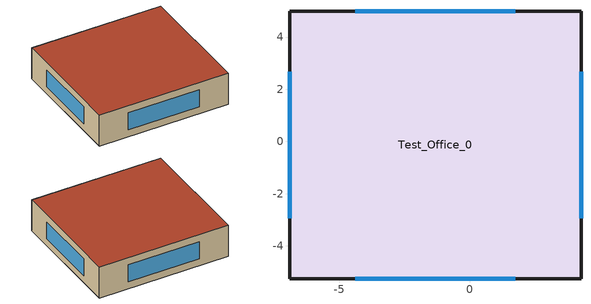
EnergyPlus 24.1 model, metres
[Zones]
Test_Office_0
 floor ground (Interior Floor): 4.26,-5.26 -6.91,-5.26 -6.91,4.99 4.26,4.99 z0
 wall outside (Exterior Wall): -6.91,-5.26 4.26,-5.26 4.26,4.99 -6.91,4.99 -6.91,-5.26 z0:2.81
 window (Exterior Window): -4.39,-5.26 1.73,-5.26 / 4.26,-2.95 4.26,2.67 / 1.73,4.99 -4.39,4.99 / -6.91,2.67 -6.91,-2.95 z0.64:2.17
 roof outside (Exterior Roof): -6.91,4.99 -6.91,-5.26 4.26,-5.26 4.26,4.99 z2.81
[Building]
Building 1: North Axis {deg}=0; Terrain=City; Solar Distribution=FullInteriorAndExteriorWithReflections
[Site:Location]
Shanghai: Latitude {deg}=31.4; Longitude {deg}=121.45; Time Zone {hr}=8; Elevation {m}=5.5
[SizingPeriod:DesignDay] Day of Month=21; Dry-Bulb Temperature Range Modifier Type=DefaultMultipliers; Barometric Pressure {Pa}=101289; Rain Indicator=No; Snow Indicator=No; Daylight Saving Time Indicator=No; Begin Environment Reset Mode=FullResetAtBeginEnvironment
Name | Month | Day Type | Maximum Dry-Bulb Temperature {C} | Daily Dry-Bulb Temperature Range {deltaC} | Humidity Condition Type | Wetbulb or DewPoint at Maximum Dry-Bulb {C} | Wind Speed {m/s} | Wind Direction {deg} | Solar Model Indicator | ASHRAE Clear Sky Optical Depth for Beam Irradiance (taub) | ASHRAE Clear Sky Optical Depth for Diffuse Irradiance (taud) | Enthalpy at Maximum Dry-Bulb {J/kg} | Sky Clearness
New York Laguardia Arpt Ann Clg .4% Condns DB=>MWB | 7 | SummerDesignDay | 33.5 | 7.7 | Wetbulb | 23.5 | 5.6 | 270 | ASHRAETau | 0.532 | 1.821
New York Laguardia Arpt Ann Clg .4% Condns DP=>MDB | 7 | SummerDesignDay | 27.2 | 7.7 | Dewpoint | 23.5 | 5.6 | 270 | ASHRAETau | 0.532 | 1.821
New York Laguardia Arpt Ann Clg .4% Condns Enth=>MDB | 7 | SummerDesignDay | 30.8 | 7.7 | Enthalpy |  | 5.6 | 270 | ASHRAETau | 0.532 | 1.821 | 76200
New York Laguardia Arpt Ann Clg .4% Condns WB=>MDB | 7 | SummerDesignDay | 30.7 | 7.7 | Wetbulb | 25.1 | 5.6 | 270 | ASHRAETau | 0.532 | 1.821
New York Laguardia Arpt Ann Htg 99.6% Condns DB | 1 | WinterDesignDay | -10.8 | 0 | Wetbulb | -10.8 | 7.5 | 320 | ASHRAEClearSky |  |  |  | 0
New York Laguardia Arpt Ann Htg Wind 99.6% Condns WS=>MCDB | 1 | WinterDesignDay | 0 | 0 | Wetbulb | 0 | 14.4 | 320 | ASHRAEClearSky |  |  |  | 0
New York Laguardia Arpt Ann Hum_n 99.6% Condns DP=>MCDB | 1 | WinterDesignDay | -9.3 | 0 | Dewpoint | -20.1 | 7.5 | 320 | ASHRAEClearSky |  |  |  | 0
[Material] Thermal Absorptance=0.9
Name | Roughness | Thickness {m} | Conductivity {W/m-K} | Density {kg/m3} | Specific Heat {J/kg-K} | Solar Absorptance | Visible Absorptance
F16 Acoustic tile | MediumSmooth | 0.0191 | 0.06 | 368 | 590 | 0.3 | 0.3
G01a 19mm gypsum board | MediumSmooth | 0.019 | 0.16 | 800 | 1090 | 0.4 | 0.4
I02 50mm insulation board | MediumRough | 0.0508 | 0.03 | 43 | 1210 | 0.7 | 0.7
M01 100mm brick | MediumRough | 0.1016 | 0.89 | 1920 | 790 | 0.7 | 0.7
M11 100mm lightweight concrete | MediumRough | 0.1016 | 0.53 | 1280 | 840 | 0.5 | 0.5
M15 200mm heavyweight concrete | MediumRough | 0.2032 | 1.95 | 2240 | 900 | 0.7 | 0.7
[Material:AirGap]
Name | Thermal Resistance {m2-K/W}
Material Air Gap 1 | 0.18
Material Air Gap 2 | 0.15
[WindowMaterial:Gas]
Air 13mm: Gas Type=Air; Thickness {m}=0.0127
[WindowMaterial:Glazing]
Clear 3mm: Optical Data Type=SpectralAverage; Thickness {m}=0.003; Solar Transmittance at Normal Incidence=0.837; Front Side Solar Reflectance at Normal Incidence=0.075; Back Side Solar Reflectance at Normal Incidence=0; Visible Transmittance at Normal Incidence=0.898; Front Side Visible Reflectance at Normal Incidence=0.081; Back Side Visible Reflectance at Normal Incidence=0; Infrared Transmittance at Normal Incidence=0; Front Side Infrared Hemispherical Emissivity=0.84; Back Side Infrared Hemispherical Emissivity=0.84; Conductivity {W/m-K}=0.9; Dirt Correction Factor for Solar and Visible Transmittance=1
[Construction]
Exterior Roof: M11 100mm lightweight concrete, Material Air Gap 1, F16 Acoustic tile
Exterior Wall: M01 100mm brick, M15 200mm heavyweight concrete, I02 50mm insulation board, Material Air Gap 2, G01a 19mm gypsum board
Exterior Window: Clear 3mm, Air 13mm, Clear 3mm
Interior Floor: F16 Acoustic tile, Material Air Gap 1, M11 100mm lightweight concrete
[Zone]
Test_Office_0: Multiplier=1; Part of Total Floor Area=Yes
[Space]
Test_Office_0_space: Zone=Test_Office_0; Space Type=Office:OpenOffice:Test_Office_0
[SpaceList]
Office:OpenOffice:Test_Office_0: Test_Office_0_space
[Lights]
Office:OpenOffice:Test_Office_0_LightsObject: Zone or ZoneList or Space or SpaceList=Office:OpenOffice:Test_Office_0; Schedule=Office Bldg Light; Design Level Calculation Method=Watts/Area; Watts per Floor Area {W/m2}=11.8404; Fraction Replaceable=1
[People]
Office:OpenOffice:Test_Office_0_PeopleObject: Zone or ZoneList or Space or SpaceList=Office:OpenOffice:Test_Office_0; Number of People Schedule=Medium Office Bldg Occ; Number of People Calculation Method=People/Area; People per Floor Area {person/m2}=0.0565108; Fraction Radiant=0.3; Activity Level Schedule=Medium Office Activity
[ElectricEquipment]
Test_Office_0_ElectricEquipmentObject: Zone or ZoneList or Space or SpaceList=Office:OpenOffice:Test_Office_0; Schedule=Medium Office Bldg Equip; Design Level Calculation Method=Watts/Area; Watts per Floor Area {W/m2}=7.64241
[ZoneInfiltration:DesignFlowRate]
Space Infiltration Design Flow Rate 1: Zone or ZoneList or Space or SpaceList=Office:OpenOffice:Test_Office_0; Schedule=Medium Office Infil Quarter On; Design Flow Rate Calculation Method=Flow/Area; Flow Rate per Floor Area {m3/s-m2}=0.000226568
[ZoneControl:Thermostat]
Test_Office_0 Thermostat: Zone or ZoneList=Test_Office_0; Control Type Schedule=Test_Office_0 Thermostat Schedule; Control 1=dualSetPtThermostatTest_Office_0; Temperature Difference Between Cutout And Setpoint {deltaC}=0
[ThermostatSetpoint:DualSetpoint]
dualSetPtThermostatTest_Office_0: Heating Setpoint Temperature Schedule=Medium Office HtgSetp; Cooling Setpoint Temperature Schedule=Medium Office ClgSetp
[ZoneHVAC:TerminalUnit:VariableRefrigerantFlow]
VRF Zone Terminal: Terminal Unit Availability Schedule=Always On Discrete hvac_library; Cooling Supply Air Flow Rate {m3/s}=Autosize; No Cooling Supply Air Flow Rate {m3/s}=Autosize; Heating Supply Air Flow Rate {m3/s}=Autosize; No Heating Supply Air Flow Rate {m3/s}=Autosize; Cooling Outdoor Air Flow Rate {m3/s}=Autosize; Heating Outdoor Air Flow Rate {m3/s}=Autosize; No Load Outdoor Air Flow Rate {m3/s}=Autosize; Supply Air Fan Operating Mode Schedule=Always On Discrete hvac_library; Supply Air Fan Placement=DrawThrough; Supply Air Fan Object=VRF Zone Terminal Fan; Outside Air Mixer Object=VRF Zone Terminal OA Mixer; Cooling Coil Object=VRF Zone Terminal Cooling Coil; Heating Coil Object=VRF Zone Terminal Heating Coil; Zone Terminal Unit On Parasitic Electric Energy Use {W}=30; Zone Terminal Unit Off Parasitic Electric Energy Use {W}=20; Rated Heating Capacity Sizing Ratio {W/W}=1; Maximum Supply Air Temperature from Supplemental Heater {C}=Autosize; Maximum Outdoor Dry-Bulb Temperature for Supplemental Heater Operation {C}=21
[Coil:Cooling:DX:VariableRefrigerantFlow]
VRF Zone Terminal Cooling Coil: Availability Schedule=Always On Discrete hvac_library; Gross Rated Total Cooling Capacity {W}=Autosize; Gross Rated Sensible Heat Ratio=Autosize; Rated Air Flow Rate {m3/s}=Autosize; Cooling Capacity Ratio Modifier Function of Temperature Curve=VRFTUCoolCapFT; Cooling Capacity Modifier Curve Function of Flow Fraction=VRFACCoolCapFFF
[Coil:Heating:DX:VariableRefrigerantFlow]
VRF Zone Terminal Heating Coil: Availability Schedule=Always On Discrete hvac_library; Gross Rated Heating Capacity {W}=Autosize; Rated Air Flow Rate {m3/s}=Autosize; Heating Capacity Ratio Modifier Function of Temperature Curve=Coil Heating DX Variable Refrigerant Flow 1 VRFTUHeatCAPFT; Heating Capacity Modifier Function of Flow Fraction Curve=Coil Heating DX Variable Refrigerant Flow 1 VRFACCoolCapFFF
[Fan:OnOff]
VRF Zone Terminal Fan: Availability Schedule=Always On Discrete hvac_library; Fan Total Efficiency=0.6; Pressure Rise {Pa}=300; Maximum Flow Rate {m3/s}=Autosize; Motor Efficiency=0.8; Motor In Airstream Fraction=1; Fan Power Ratio Function of Speed Ratio Curve=Fan On Off Power Curve 19; Fan Efficiency Ratio Function of Speed Ratio Curve=Fan On Off Efficiency Curve 6
[Zone equipment]
Test_Office_0: VRF Zone Terminal
[Sizing:Zone]
Test_Office_0: Zone Cooling Design Supply Air Temperature Input Method=SupplyAirTemperature; Zone Cooling Design Supply Air Temperature {C}=14; Zone Cooling Design Supply Air Temperature Difference {deltaC}=11.11; Zone Heating Design Supply Air Temperature Input Method=SupplyAirTemperature; Zone Heating Design Supply Air Temperature {C}=40; Zone Heating Design Supply Air Temperature Difference {deltaC}=11.11; Zone Cooling Design Supply Air Humidity Ratio {kgWater/kgDryAir}=0.0085; Zone Heating Design Supply Air Humidity Ratio {kgWater/kgDryAir}=0.008; Design Specification Outdoor Air Object=Test_Office_0 DSOA Space List; Cooling Design Air Flow Method=DesignDay; Cooling Design Air Flow Rate {m3/s}=0; Cooling Minimum Air Flow per Zone Floor Area {m3/s-m2}=0.000762; Cooling Minimum Air Flow {m3/s}=0; Cooling Minimum Air Flow Fraction=0; Heating Design Air Flow Method=DesignDay; Heating Design Air Flow Rate {m3/s}=0; Heating Maximum Air Flow per Zone Floor Area {m3/s-m2}=0.002032; Heating Maximum Air Flow {m3/s}=0.141576; Heating Maximum Air Flow Fraction=0.3; Account for Dedicated Outdoor Air System=No; Zone Load Sizing Method=Sensible Load Only No Latent Load; Zone Latent Cooling Design Supply Air Humidity Ratio Input Method=HumidityRatioDifference; Zone Cooling Design Supply Air Humidity Ratio Difference {kgWater/kgDryAir}=0.005; Zone Latent Heating Design Supply Air Humidity Ratio Input Method=HumidityRatioDifference; Zone Humidification Design Supply Air Humidity Ratio Difference {kgWater/kgDryAir}=0.005
[DesignSpecification:OutdoorAir]
Test_Office_0_DSOA: Outdoor Air Method=Sum; Outdoor Air Flow per Person {m3/s-person}=0.0023595; Outdoor Air Flow per Zone Floor Area {m3/s-m2}=0.000304801; Outdoor Air Flow per Zone {m3/s}=0; Outdoor Air Flow Air Changes per Hour {1/hr}=0
[DesignSpecification:OutdoorAir:SpaceList]
Test_Office_0 DSOA Space List: Space Name 1=Test_Office_0_space; Space Design Specification Outdoor Air Object Name 1=Test_Office_0_DSOA
[AirConditioner:VariableRefrigerantFlow]
VRF System: Availability Schedule=Always On Discrete hvac_library; Gross Rated Total Cooling Capacity {W}=Autosize; Gross Rated Cooling COP {W/W}=3.3; Minimum Condenser Inlet Node Temperature in Cooling Mode {C}=-5; Maximum Condenser Inlet Node Temperature in Cooling Mode {C}=43; Cooling Capacity Ratio Modifier Function of Low Temperature Curve=VRF System VRFCoolCapFT; Cooling Capacity Ratio Boundary Curve=VRF System VRFCoolCapFTBoundary; Cooling Capacity Ratio Modifier Function of High Temperature Curve=VRF System VRFCoolCapFTHi; Cooling Energy Input Ratio Modifier Function of Low Temperature Curve=VRF System VRFCoolEIRFT; Cooling Energy Input Ratio Boundary Curve=VRF System VRFCoolEIRFTBoundary; Cooling Energy Input Ratio Modifier Function of High Temperature Curve=VRF System VRFCoolEIRFTHi; Cooling Energy Input Ratio Modifier Function of Low Part-Load Ratio Curve=VRF System CoolingEIRLowPLR; Cooling Energy Input Ratio Modifier Function of High Part-Load Ratio Curve=VRF System CoolingEIRHiPLR; Cooling Combination Ratio Correction Factor Curve=VRF System CoolingCombRatio; Cooling Part-Load Fraction Correlation Curve=VRF System VRFCPLFFPLR; Gross Rated Heating Capacity {W}=Autosize; Rated Heating Capacity Sizing Ratio {W/W}=1; Gross Rated Heating COP {W/W}=3.5; Minimum Condenser Inlet Node Temperature in Heating Mode {C}=-20; Maximum Condenser Inlet Node Temperature in Heating Mode {C}=30; Heating Capacity Ratio Modifier Function of Low Temperature Curve=VRF System VRFHeatCapFT; Heating Capacity Ratio Boundary Curve=VRF System VRFHeatCapFTBoundary; Heating Capacity Ratio Modifier Function of High Temperature Curve=VRF System VRFHeatCapFTHi; Heating Energy Input Ratio Modifier Function of Low Temperature Curve=VRF System VRFHeatEIRFT; Heating Energy Input Ratio Boundary Curve=VRF System VRFHeatEIRFTBoundary; Heating Energy Input Ratio Modifier Function of High Temperature Curve=VRF System VRFHeatEIRFTHi; Heating Performance Curve Outdoor Temperature Type=WetBulbTemperature; Heating Energy Input Ratio Modifier Function of Low Part-Load Ratio Curve=VRF System HeatingEIRLowPLR; Heating Energy Input Ratio Modifier Function of High Part-Load Ratio Curve=VRF System HeatingEIRHiPLR; Heating Combination Ratio Correction Factor Curve=VRF System HeatingCombRatio; Heating Part-Load Fraction Correlation Curve=VRF System VRFCPLFFPLR; Minimum Heat Pump Part-Load Ratio=0.5; Master Thermostat Priority Control Type=LoadPriority; Zone Terminal Unit List=VRF System Terminal List; Heat Pump Waste Heat Recovery=No; Equivalent Piping Length used for Piping Correction Factor in Cooling Mode {m}=30; Vertical Height used for Piping Correction Factor {m}=10; Piping Correction Factor for Length in Cooling Mode Curve=VRF System CoolingLengthCorrectionFactor; Piping Correction Factor for Height in Cooling Mode Coefficient {1/m}=-0.000386; Equivalent Piping Length used for Piping Correction Factor in Heating Mode {m}=30; Piping Correction Factor for Length in Heating Mode Curve=VRF System HeatingLengthCorrectionFactor; Piping Correction Factor for Height in Heating Mode Coefficient {1/m}=0; Crankcase Heater Power per Compressor {W}=15; Number of Compressors=3; Ratio of Compressor Size to Total Compressor Capacity {W/W}=0.33; Maximum Outdoor Dry-Bulb Temperature for Crankcase Heater {C}=7; Defrost Strategy=Resistive; Defrost Control=Timed; Defrost Time Period Fraction=0.058333; Resistive Defrost Heater Capacity {W}=1e-07; Maximum Outdoor Dry-bulb Temperature for Defrost Operation {C}=7; Condenser Type=AirCooled; Water Condenser Volume Flow Rate {m3/s}=Autosize; Evaporative Condenser Effectiveness=0.9; Evaporative Condenser Air Flow Rate {m3/s}=Autosize; Evaporative Condenser Pump Rated Power Consumption {W}=Autosize; Basin Heater Capacity {W/K}=0; Basin Heater Setpoint Temperature {C}=2; Fuel Type=Electricity; Minimum Condenser Inlet Node Temperature in Heat Recovery Mode {C}=0; Maximum Condenser Inlet Node Temperature in Heat Recovery Mode {C}=20; Heat Recovery Cooling Capacity Modifier Curve=VRF System Heat Recovery Cooling Cap Modifier; Initial Heat Recovery Cooling Capacity Fraction {W/W}=0.5; Heat Recovery Cooling Capacity Time Constant {hr}=0.083; Heat Recovery Cooling Energy Modifier Curve=VRF System Heat Recovery Cooling Energy Modifier; Initial Heat Recovery Cooling Energy Fraction {W/W}=1; Heat Recovery Cooling Energy Time Constant {hr}=0; Heat Recovery Heating Capacity Modifier Curve=VRF System Heat Recovery Heating Cap Modifier; Initial Heat Recovery Heating Capacity Fraction {W/W}=0.5; Heat Recovery Heating Capacity Time Constant {hr}=0.083; Heat Recovery Heating Energy Modifier Curve=VRF System Heat Recovery Heating Energy Modifier; Initial Heat Recovery Heating Energy Fraction {W/W}=0.5; Heat Recovery Heating Energy Time Constant {hr}=0
[ZoneTerminalUnitList]
VRF System Terminal List: Zone Terminal Unit Name 1=VRF Zone Terminal
[Schedule:Year]
Office Bldg Light: Schedule:Week:Daily {77782ce5-1a70-49a7-b72d-db0988271982}, 1, 1, 1, 3, Schedule:Week:Daily {1558189b-593c-4115-b061-465417357844}, 1, 4, 12, 31
Medium Office Bldg Occ: Schedule:Week:Daily {cc8d6e51-368d-451a-9b6a-4139d773ba0e}, 1, 1, 1, 3, Schedule:Week:Daily {ff233f80-dcaf-4b18-966b-1bf7394c094d}, 1, 4, 12, 31
Medium Office Activity: Schedule:Week:Daily {28c29561-b365-4a14-8672-9021b01eb02f}, 1, 1, 12, 31
Medium Office Bldg Equip: Schedule:Week:Daily {6e8d415d-8fa0-48d6-ac4d-d47d8b98405b}, 1, 1, 1, 3, Schedule:Week:Daily {2f904850-a863-4ee8-bc0d-29bfee0f8749}, 1, 4, 12, 31
Medium Office HtgSetp: Schedule:Week:Daily {ecb93216-4e3a-48b3-b436-2bda810a97af}, 1, 1, 1, 3, Schedule:Week:Daily {7658c4fb-bb29-427e-bf3f-5def4335bcf1}, 1, 4, 12, 31
Medium Office ClgSetp: Schedule:Week:Daily {8e0b014c-04b7-4e6c-a258-14b421fd36f8}, 1, 1, 1, 3, Schedule:Week:Daily {edd3bcc3-8268-4813-9843-1db4b5a04d2a}, 1, 4, 12, 31
Medium Office Infil Quarter On: Schedule:Week:Daily {10ec3e5a-5294-46cc-8ada-f12e209007b8}, 1, 1, 1, 3, Schedule:Week:Daily {20898e88-71dc-48a1-8bf4-30a1d78b98f6}, 1, 4, 12, 31
[Schedule:Week:Daily]
Schedule:Week:Daily {77782ce5-1a70-49a7-b72d-db0988271982}: Office Bldg Light Default Schedule, Office Bldg Light Default Schedule, Office Bldg Light Default Schedule, Office Bldg Light Default Schedule, Office Bldg Light Default Schedule, Office Bldg Light Default Schedule, Office Bldg Light Rule 2 Day Schedule, Office Bldg Light Default Schedule, Office Bldg Light Summer Design Day, Office Bldg Light Winter Design Day, Office Bldg Light Default Schedule, Office Bldg Light Default Schedule
Schedule:Week:Daily {1558189b-593c-4115-b061-465417357844}: Office Bldg Light Rule 1 Day Schedule, Office Bldg Light Default Schedule, Office Bldg Light Default Schedule, Office Bldg Light Default Schedule, Office Bldg Light Default Schedule, Office Bldg Light Default Schedule, Office Bldg Light Rule 2 Day Schedule, Office Bldg Light Default Schedule, Office Bldg Light Summer Design Day, Office Bldg Light Winter Design Day, Office Bldg Light Default Schedule, Office Bldg Light Default Schedule
Schedule:Week:Daily {cc8d6e51-368d-451a-9b6a-4139d773ba0e}: Medium Office Bldg Occ Default Schedule, Medium Office Bldg Occ Default Schedule, Medium Office Bldg Occ Default Schedule, Medium Office Bldg Occ Default Schedule, Medium Office Bldg Occ Default Schedule, Medium Office Bldg Occ Default Schedule, Medium Office Bldg Occ Rule 2 Day Schedule, Medium Office Bldg Occ Default Schedule, Medium Office Bldg Occ Summer Design Day, Medium Office Bldg Occ Winter Design Day, Medium Office Bldg Occ Default Schedule, Medium Office Bldg Occ Default Schedule
Schedule:Week:Daily {ff233f80-dcaf-4b18-966b-1bf7394c094d}: Medium Office Bldg Occ Rule 1 Day Schedule, Medium Office Bldg Occ Default Schedule, Medium Office Bldg Occ Default Schedule, Medium Office Bldg Occ Default Schedule, Medium Office Bldg Occ Default Schedule, Medium Office Bldg Occ Default Schedule, Medium Office Bldg Occ Rule 2 Day Schedule, Medium Office Bldg Occ Default Schedule, Medium Office Bldg Occ Summer Design Day, Medium Office Bldg Occ Winter Design Day, Medium Office Bldg Occ Default Schedule, Medium Office Bldg Occ Default Schedule
Schedule:Week:Daily {28c29561-b365-4a14-8672-9021b01eb02f}: Medium Office Activity Default Schedule, Medium Office Activity Default Schedule, Medium Office Activity Default Schedule, Medium Office Activity Default Schedule, Medium Office Activity Default Schedule, Medium Office Activity Default Schedule, Medium Office Activity Default Schedule, Medium Office Activity Default Schedule, Medium Office Activity Summer Design Day, Medium Office Activity Winter Design Day, Medium Office Activity Default Schedule, Medium Office Activity Default Schedule
Schedule:Week:Daily {6e8d415d-8fa0-48d6-ac4d-d47d8b98405b}: Medium Office Bldg Equip Default Schedule, Medium Office Bldg Equip Default Schedule, Medium Office Bldg Equip Default Schedule, Medium Office Bldg Equip Default Schedule, Medium Office Bldg Equip Default Schedule, Medium Office Bldg Equip Default Schedule, Medium Office Bldg Equip Rule 2 Day Schedule, Medium Office Bldg Equip Default Schedule, Medium Office Bldg Equip Summer Design Day, Medium Office Bldg Equip Winter Design Day, Medium Office Bldg Equip Default Schedule, Medium Office Bldg Equip Default Schedule
Schedule:Week:Daily {2f904850-a863-4ee8-bc0d-29bfee0f8749}: Medium Office Bldg Equip Rule 1 Day Schedule, Medium Office Bldg Equip Default Schedule, Medium Office Bldg Equip Default Schedule, Medium Office Bldg Equip Default Schedule, Medium Office Bldg Equip Default Schedule, Medium Office Bldg Equip Default Schedule, Medium Office Bldg Equip Rule 2 Day Schedule, Medium Office Bldg Equip Default Schedule, Medium Office Bldg Equip Summer Design Day, Medium Office Bldg Equip Winter Design Day, Medium Office Bldg Equip Default Schedule, Medium Office Bldg Equip Default Schedule
Schedule:Week:Daily {ecb93216-4e3a-48b3-b436-2bda810a97af}: Medium Office HtgSetp Default Schedule, Medium Office HtgSetp Default Schedule, Medium Office HtgSetp Default Schedule, Medium Office HtgSetp Default Schedule, Medium Office HtgSetp Default Schedule, Medium Office HtgSetp Default Schedule, Medium Office HtgSetp Rule 2 Day Schedule, Medium Office HtgSetp Default Schedule, Medium Office HtgSetp Summer Design Day, Medium Office HtgSetp Winter Design Day, Medium Office HtgSetp Default Schedule, Medium Office HtgSetp Default Schedule
Schedule:Week:Daily {7658c4fb-bb29-427e-bf3f-5def4335bcf1}: Medium Office HtgSetp Rule 1 Day Schedule, Medium Office HtgSetp Default Schedule, Medium Office HtgSetp Default Schedule, Medium Office HtgSetp Default Schedule, Medium Office HtgSetp Default Schedule, Medium Office HtgSetp Default Schedule, Medium Office HtgSetp Rule 2 Day Schedule, Medium Office HtgSetp Default Schedule, Medium Office HtgSetp Summer Design Day, Medium Office HtgSetp Winter Design Day, Medium Office HtgSetp Default Schedule, Medium Office HtgSetp Default Schedule
Schedule:Week:Daily {8e0b014c-04b7-4e6c-a258-14b421fd36f8}: Medium Office ClgSetp Default Schedule, Medium Office ClgSetp Default Schedule, Medium Office ClgSetp Default Schedule, Medium Office ClgSetp Default Schedule, Medium Office ClgSetp Default Schedule, Medium Office ClgSetp Default Schedule, Medium Office ClgSetp Rule 2 Day Schedule, Medium Office ClgSetp Default Schedule, Medium Office ClgSetp Summer Design Day, Medium Office ClgSetp Winter Design Day, Medium Office ClgSetp Default Schedule, Medium Office ClgSetp Default Schedule
Schedule:Week:Daily {edd3bcc3-8268-4813-9843-1db4b5a04d2a}: Medium Office ClgSetp Rule 1 Day Schedule, Medium Office ClgSetp Default Schedule, Medium Office ClgSetp Default Schedule, Medium Office ClgSetp Default Schedule, Medium Office ClgSetp Default Schedule, Medium Office ClgSetp Default Schedule, Medium Office ClgSetp Rule 2 Day Schedule, Medium Office ClgSetp Default Schedule, Medium Office ClgSetp Summer Design Day, Medium Office ClgSetp Winter Design Day, Medium Office ClgSetp Default Schedule, Medium Office ClgSetp Default Schedule
Schedule:Week:Daily {10ec3e5a-5294-46cc-8ada-f12e209007b8}: Medium Office Infil Quarter On Default Schedule, Medium Office Infil Quarter On Default Schedule, Medium Office Infil Quarter On Default Schedule, Medium Office Infil Quarter On Default Schedule, Medium Office Infil Quarter On Default Schedule, Medium Office Infil Quarter On Default Schedule, Medium Office Infil Quarter On Rule 2 Day Schedule, Medium Office Infil Quarter On Default Schedule, Medium Office Infil Quarter On Summer Design Day, Medium Office Infil Quarter On Winter Design Day, Medium Office Infil Quarter On Default Schedule, Medium Office Infil Quarter On Default Schedule
Schedule:Week:Daily {20898e88-71dc-48a1-8bf4-30a1d78b98f6}: Medium Office Infil Quarter On Rule 1 Day Schedule, Medium Office Infil Quarter On Default Schedule, Medium Office Infil Quarter On Default Schedule, Medium Office Infil Quarter On Default Schedule, Medium Office Infil Quarter On Default Schedule, Medium Office Infil Quarter On Default Schedule, Medium Office Infil Quarter On Rule 2 Day Schedule, Medium Office Infil Quarter On Default Schedule, Medium Office Infil Quarter On Summer Design Day, Medium Office Infil Quarter On Winter Design Day, Medium Office Infil Quarter On Default Schedule, Medium Office Infil Quarter On Default Schedule
[Schedule:Day:Interval]
Office Bldg Light Default Schedule: No, 05:00, 0.05, 07:00, 0.1, 08:00, 0.3, 17:00, 0.9, 18:00, 0.7, 20:00, 0.5, 22:00, 0.3, 23:00, 0.1, 24:00, 0.05
Office Bldg Light Rule 2 Day Schedule: No, 06:00, 0.05, 08:00, 0.1, 14:00, 0.5, 17:00, 0.15, 24:00, 0.05
Office Bldg Light Summer Design Day; Medium Office Bldg Equip Summer Design Day; Medium Office Infil Quarter On Rule 1 Day Schedule: No, 24:00, 1
Office Bldg Light Winter Design Day; Medium Office Bldg Occ Winter Design Day; Medium Office Bldg Occ Rule 1 Day Schedule; Medium Office Bldg Equip Winter Design Day: No, 24:00, 0
Office Bldg Light Rule 1 Day Schedule: No, 24:00, 0.05
Medium Office Bldg Occ Default Schedule: No, 06:00, 0, 07:00, 0.1, 08:00, 0.2, 12:00, 0.95, 13:00, 0.5, 17:00, 0.95, 18:00, 0.7, 20:00, 0.4, 22:00, 0.1, 24:00, 0.05
Medium Office Bldg Occ Rule 2 Day Schedule: No, 06:00, 0, 08:00, 0.1, 14:00, 0.5, 17:00, 0.1, 24:00, 0
Medium Office Bldg Occ Summer Design Day: No, 06:00, 0, 22:00, 1, 24:00, 0.05
Medium Office Activity Default Schedule; Medium Office Activity Summer Design Day; Medium Office Activity Winter Design Day: No, 24:00, 120
Medium Office Bldg Equip Default Schedule: No, 08:00, 0.4, 12:00, 0.9, 13:00, 0.8, 17:00, 0.9, 18:00, 0.8, 20:00, 0.6, 22:00, 0.5, 24:00, 0.4
Medium Office Bldg Equip Rule 2 Day Schedule: No, 06:00, 0.3, 08:00, 0.4, 14:00, 0.5, 17:00, 0.35, 24:00, 0.3
Medium Office Bldg Equip Rule 1 Day Schedule: No, 24:00, 0.3
Medium Office HtgSetp Default Schedule: No, 06:00, 15.6, 22:00, 21, 24:00, 15.6
Medium Office HtgSetp Rule 2 Day Schedule: No, 06:00, 15.6, 18:00, 21, 24:00, 15.6
Medium Office HtgSetp Summer Design Day; Medium Office HtgSetp Rule 1 Day Schedule: No, 24:00, 15.6
Medium Office HtgSetp Winter Design Day: No, 24:00, 21
Medium Office ClgSetp Default Schedule; Medium Office ClgSetp Summer Design Day: No, 06:00, 26.7, 22:00, 24, 24:00, 26.7
Medium Office ClgSetp Rule 2 Day Schedule: No, 06:00, 26.7, 18:00, 24, 24:00, 26.7
Medium Office ClgSetp Winter Design Day; Medium Office ClgSetp Rule 1 Day Schedule: No, 24:00, 26.7
Medium Office Infil Quarter On Default Schedule; Medium Office Infil Quarter On Summer Design Day: No, 06:00, 1, 22:00, 0.25, 24:00, 1
Medium Office Infil Quarter On Rule 2 Day Schedule; Medium Office Infil Quarter On Winter Design Day: No, 06:00, 1, 18:00, 0.25, 24:00, 1
[Schedule:Compact]
Test_Office_0 Thermostat Schedule: Through: 12/31, For: AllDays, Until: 24:00, 4
[Schedule:Constant]
Always On Discrete hvac_library: Hourly Value=1
[Curve:Biquadratic] Output Unit Type=Dimensionless
Name | Coefficient1 Constant | Coefficient2 x | Coefficient3 x**2 | Coefficient4 y | Coefficient5 y**2 | Coefficient6 x*y | Minimum Value of x {BasedOnField A2} | Maximum Value of x {BasedOnField A2} | Minimum Value of y {BasedOnField A3} | Maximum Value of y {BasedOnField A3} | Minimum Curve Output {BasedOnField A4} | Maximum Curve Output {BasedOnField A4} | Input Unit Type for X | Input Unit Type for Y
VRFTUCoolCapFT | 0.0585884 | 0.0587397 | -0.000210275 | 0.010937 | -0.000121955 | -0.000524662 | 15 | 23.89 | 20 | 43.33 | 0.8083 | 1.2583 | Temperature | Temperature
Coil Heating DX Variable Refrigerant Flow 1 VRFTUHeatCAPFT | 0.375444 | 0.0668191 | -0.00194171 | 0.0442618 | -0.000400958 | -0.00148198 | 21.11 | 27.22 | -15 | 18.33 | 0.6074 | 1 | Temperature | Temperature
VRF System VRFCoolCapFT | 0.576883 | 0.017448 | 0.000583269 | -1.76324e-06 | -7.474e-09 | -1.30413e-07 | 15 | 24 | -5 | 23 |  |  | Temperature | Temperature
VRF System VRFCoolCapFTHi | 0.686736 | 0.0207631 | 0.0005447 | -0.0016218 | -4.259e-07 | -0.0003392 | 15 | 24 | 16 | 43 |  |  | Temperature | Temperature
VRF System VRFCoolEIRFT | 0.989011 | -0.0234797 | 0.000199711 | 0.00596834 | -1.0289e-07 | -0.00015686 | 15 | 24 | -5 | 23 |  |  | Temperature | Temperature
VRF System VRFCoolEIRFTHi | -1.43951 | 0.161985 | -0.00349118 | 0.0269443 | 0.000134616 | -0.000671494 | 15 | 23.9 | 16.8 | 43.3 |  |  | Temperature | Temperature
VRF System VRFHeatCapFT | 1.01209 | -0.00124676 | -0.000127185 | 0.0267564 | -4.986e-07 | -0.000263524 | 21.1 | 27.2 | -20 | 3.33 |  |  | Temperature | Temperature
VRF System VRFHeatCapFTHi | 2.58599 | -0.0953227 | 0.000955329 | 0 | 0 | 0 | 21.1 | 27.2 | -9.44 | 15 |  |  | Temperature | Temperature
VRF System VRFHeatEIRFT | 0.722429 | 0.00345666 | 0.000650703 | -0.00264354 | 0.00124648 | -0.000100916 | 21.1 | 27.2 | -20 | 3.33 |  |  | Temperature | Temperature
VRF System VRFHeatEIRFTHi | 1.38857 | -0.0229771 | 0.000537274 | -0.0273937 | 0.000403043 | -5.9786e-05 | 21.1 | 27.2 | 0 | 1 |  |  | Temperature | Temperature
VRF System CoolingLengthCorrectionFactor | 2.03882 | -0.00242606 | 3.5512e-06 | -1.68581 | 0.668703 | -4.5706e-05 | 7.62 | 182.88 | 0.8 | 1.5 |  |  | Temperature | Temperature
VRF System HeatingLengthCorrectionFactor | 1 | 0 | 0 | 0 | 0 | 0 | 0 | 1 | 0 | 1 |  |  | Dimensionless | Dimensionless
VRF System Heat Recovery Cooling Cap Modifier; VRF System Heat Recovery Heating Cap Modifier | 0.9 | 0 | 0 | 0 | 0 | 0 | 0 | 1 | 0 | 1 |  |  | Dimensionless | Dimensionless
VRF System Heat Recovery Cooling Energy Modifier; VRF System Heat Recovery Heating Energy Modifier | 1.1 | 0 | 0 | 0 | 0 | 0 | 0 | 1 | 0 | 1 |  |  | Dimensionless | Dimensionless
[Curve:Quadratic] Coefficient1 Constant=0.8; Coefficient2 x=0.2; Coefficient3 x**2=0; Minimum Value of x {BasedOnField A2}=0.5; Maximum Value of x {BasedOnField A2}=1.5
VRFACCoolCapFFF; Coil Heating DX Variable Refrigerant Flow 1 VRFACCoolCapFFF
[Curve:Exponent]
Fan On Off Power Curve 19: Coefficient1 Constant=1; Coefficient2 Constant=0; Coefficient3 Constant=0; Minimum Value of x {BasedOnField A2}=0; Maximum Value of x {BasedOnField A2}=1
[Curve:Cubic]
Name | Coefficient1 Constant | Coefficient2 x | Coefficient3 x**2 | Coefficient4 x**3 | Minimum Value of x {BasedOnField A2} | Maximum Value of x {BasedOnField A2} | Input Unit Type for X | Output Unit Type
Fan On Off Efficiency Curve 6 | 1 | 0 | 0 | 0 | 0 | 1
VRF System VRFCoolCapFTBoundary | 25.73 | -0.0315004 | -0.014166 | 0 | 11 | 30 | Temperature | Temperature
VRF System VRFCoolEIRFTBoundary | 25.7347 | -0.0315004 | -0.014166 | 0 | 15 | 24 | Temperature | Temperature
VRF System CoolingEIRLowPLR | 0.454123 | -0.172969 | 1.08287 | -0.361848 | 0.5 | 1 | Temperature | Temperature
VRF System CoolingEIRHiPLR; VRF System HeatingEIRHiPLR | 1 | 0 | 0 | 0 | 1 | 1.5 | Dimensionless | Dimensionless
VRF System CoolingCombRatio | 0.576593 | 0.634941 | -0.307609 | 0.0960753 | 1 | 1.5 | Dimensionless | Dimensionless
VRF System VRFCPLFFPLR | 0.85 | 0.15 | 0 | 0 | 1 | 1 | Dimensionless | Dimensionless
VRF System VRFHeatCapFTBoundary; VRF System VRFHeatEIRFTBoundary | 58.577 | -3.0255 | 0.0193 | 0 | 15 | 23.9 | Temperature | Temperature
VRF System HeatingEIRLowPLR | 0.392474 | 0.0760164 | 0.698324 | -0.168841 | 0.5 | 1 | Dimensionless | Dimensionless
VRF System HeatingCombRatio | 0.76672 | 0.26173 | -0.015911 | -0.0125388 | 1 | 1.5 | Dimensionless | Dimensionless
